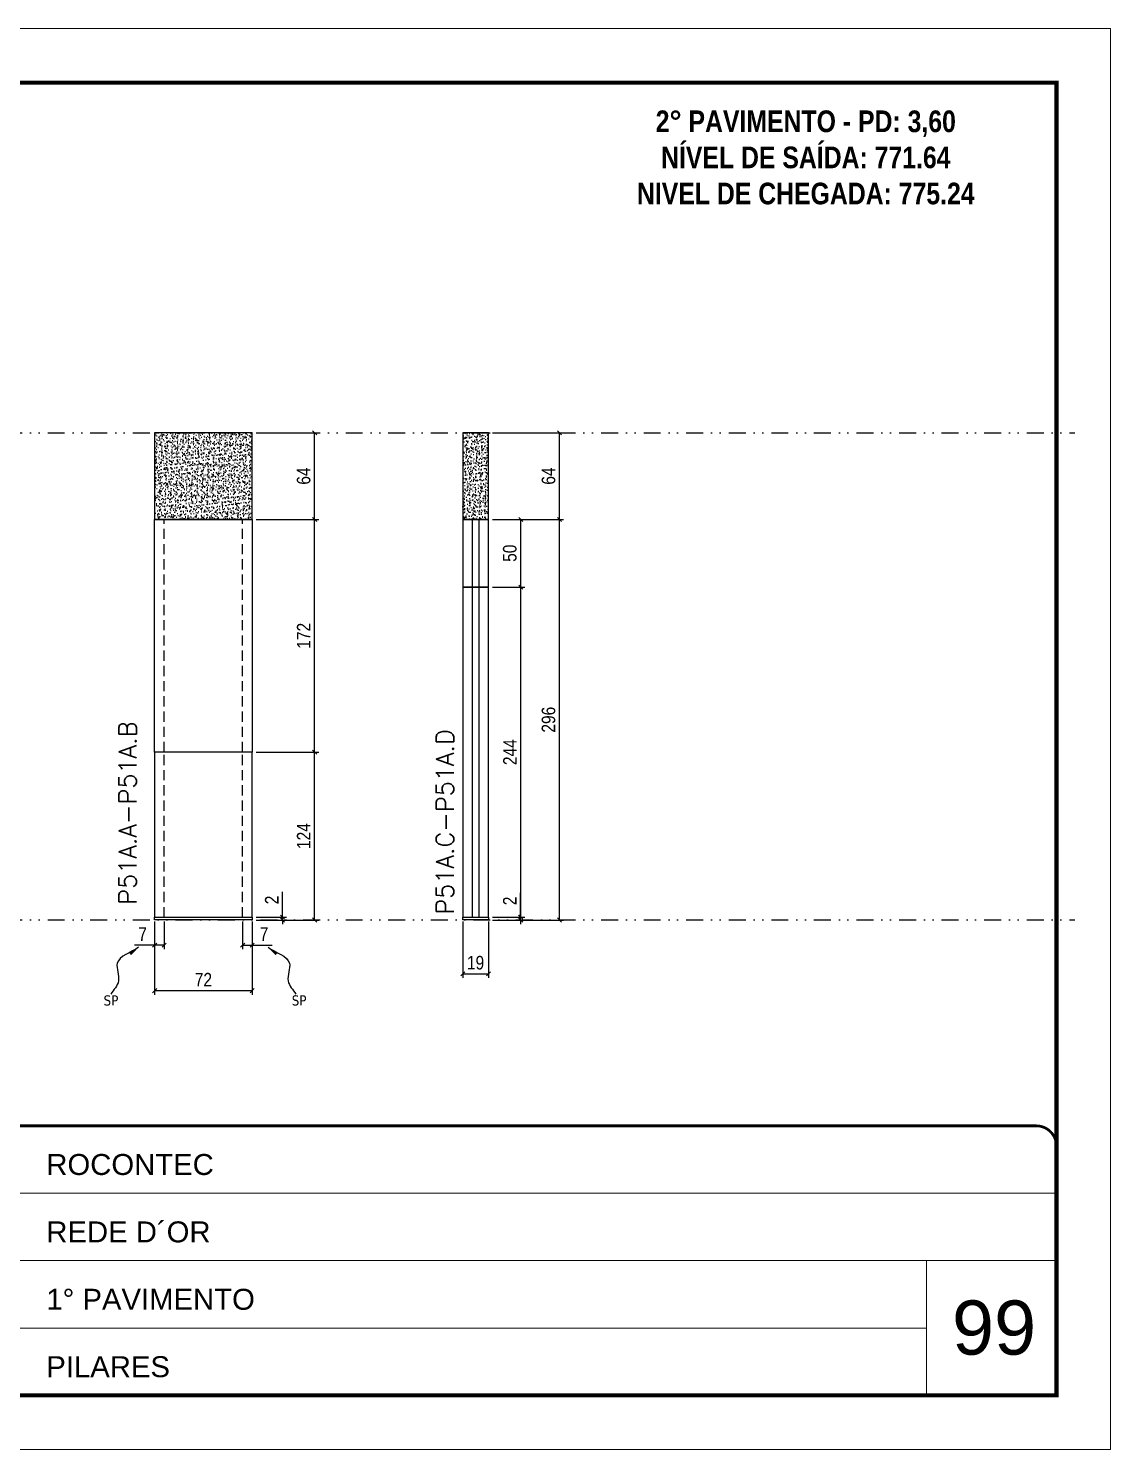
# Model space of a CAD drawing. Extents: x 2949 to 9203, y -16089 to 12527.
# Drawn here: x 6805 to 7604, y -16089 to -15039 of the extents above; entities that cross this region are included whole.
import ezdxf

# ---------------------------------------------------------------- set-up
doc = ezdxf.new("R2010")
doc.units = 0
for name, pattern in [('CONTINUO', [0]), ('DASHED', [0.75, 0.5, -0.25]), ('DIVIDE2', [0.625, 0.25, -0.125, 0, -0.125, 0, -0.125]), ('HIDDEN', [0.375, 0.25, -0.125])]:
    doc.linetypes.add(name, pattern=pattern)
for name, color, linetype, lineweight in [('CARIMBO', 255, 'Continuous', 9), ('Folhas', 255, 'Continuous', 9), ('SARRAFO DE PRESSAO', 251, 'DASHED', 9), ('Texto Seção', 7, 'Continuous', 15)]:
    doc.layers.add(name, color=color, linetype=linetype, lineweight=lineweight)
for name, color, linetype in [('COTA', 241, 'Continuous'), ('NOMENCLATURA', 7, 'Continuous'), ('Nível', 160, 'Continuous'), ('Painéis', 200, 'Continuous'), ('SARR_2.2x7', 40, 'Continuous'), ('Sarrafo de Pressão', 42, 'HIDDEN'), ('texto', 7, 'Continuous')]:
    doc.layers.add(name, color=color, linetype=linetype)
doc.styles.add('ARIAL', font='arial.ttf')
doc.styles.add('COTA TECNICA', font='techl___.ttf', dxfattribs={"height": 10})
doc.styles.add('COTA TECNICA-50', font='techl___.ttf', dxfattribs={"height": 10})
doc.styles.add('REGUA-120', font='ROMANS.shx', dxfattribs={"height": 15})
doc.styles.add('ROMANC', font='techb___.ttf', dxfattribs={"height": 2.5})
doc.styles.get("Standard").update_dxf_attribs({"font": 'arial.ttf'})
doc.dimstyles.new('COTA PAINEL-50', dxfattribs={"dimtxt": 10, "dimasz": 3, "dimexe": 3, "dimexo": 3, "dimgap": 3, "dimtad": 1, "dimdec": 1, "dimzin": 12, "dimdsep": 46, "dimtxsty": 'COTA TECNICA-50', "dimblk1": 'OBLIQUE', "dimblk2": 'OBLIQUE', "dimsah": 1, "dimcen": 0.9, "dimclrd": 4, "dimclre": 4, "dimclrt": 240, "dimadec": 1, "dimazin": 3, "dimtfac": 1, "dimtdec": 1, "dimtmove": 0, "dimatfit": 3, "dimfxl": 1, "dimtolj": 1, "dimtzin": 12, "dimarcsym": 0})
doc.dimstyles.new('PAINEL', dxfattribs={"dimtxt": 10, "dimasz": 3, "dimexe": 3, "dimexo": 3, "dimgap": 3, "dimtad": 1, "dimdec": 1, "dimzin": 12, "dimdsep": 46, "dimtxsty": 'COTA TECNICA', "dimblk1": 'OBLIQUE', "dimblk2": 'OBLIQUE', "dimsah": 1, "dimcen": 0.9, "dimclrd": 4, "dimclre": 4, "dimclrt": 240, "dimadec": 1, "dimazin": 3, "dimtfac": 1, "dimtdec": 1, "dimtmove": 0, "dimatfit": 3, "dimfxl": 1, "dimtolj": 1, "dimtzin": 12, "dimarcsym": 0})
doc.dimstyles.get("Standard").update_dxf_attribs({"dimtxt": 0.18, "dimasz": 0.18, "dimexe": 0.18, "dimexo": 0.0625, "dimgap": 0.09, "dimtad": 0, "dimtih": 1, "dimtoh": 1, "dimdec": 4, "dimzin": 0, "dimdsep": 46, "dimtxsty": 'Standard', "dimcen": 0.09, "dimadec": 0, "dimazin": 0, "dimtfac": 1, "dimtdec": 4, "dimtofl": 0, "dimtmove": 0, "dimatfit": 3, "dimfxl": 1, "dimtolj": 1, "dimtzin": 0, "dimarcsym": 0})

# ---------------------------------------------------------------- blocks, each defined once
blk = doc.blocks.new('9999999999')
at = {"color": 30, "linetype": 'CONTINUO'}
for p, q in [((98564.6, 34379.6), (99584, 34379.6)), ((98564.6, 34329.8), (99488, 34329.8)), ((99584, 34329.8), (99488, 34329.8)), ((99488, 34329.8), (99488, 34230.2)), ((98564.6, 34280), (99488, 34280))]:
    blk.add_line(p, q, dxfattribs=at)
at = {"color": 30, "linetype": 'CONTINUO', "const_width": 2}
blk.add_lwpolyline([(99584, 34230.2), (99584, 34414.4, 0.414214), (99569, 34429.4), (98229, 34429.4, 0.414214), (98214, 34414.4), (98214, 34245.2, 0.414214), (98229, 34230.2), (99584, 34230.2)], format="xyb", dxfattribs=at)
at = {"layer": 'Folhas'}
blk.add_lwpolyline([(98139, 34190.2), (99624, 34190.2), (99624, 35240.2), (98139, 35240.2)], close=True, dxfattribs=at)
at = {"layer": 'Folhas', "color": 30, "const_width": 3}
blk.add_lwpolyline([(98214, 34230.2), (99584, 34230.2), (99584, 35200.2), (98214, 35200.2)], close=True, dxfattribs=at)
at = {"color": 7, "linetype": 'Continuous', "ltscale": 5, "style": 'ARIAL'}
for s, height, p in [('ROCONTEC', 15.48, (98837.7, 34393.1)), ('REDE D´OR', 15.48, (98837.7, 34343.3)), ('1° PAVIMENTO', 15.483, (98837.7, 34293.5)), ('PILARES', 15.48, (98837.7, 34243.7))]:
    blk.add_text(s, height=height, dxfattribs=at).set_placement(p)
blk = doc.blocks.new('_Oblique')
at = {"color": 0, "linetype": 'ByBlock', "lineweight": -2}
blk.add_line((-0.5, -0.5), (0.5, 0.5), dxfattribs=at)
blk = doc.blocks.new('*D3450')
at = {"layer": 'COTA', "color": 4, "lineweight": -2, "transparency": 16777216}
for p, q in [((6897.8, -15698.8), (6897.8, -15753)), ((6969.8, -15698.8), (6969.8, -15753)), ((6897.8, -15750), (6969.8, -15750))]:
    blk.add_line(p, q, dxfattribs=at)
at = {"layer": 'Defpoints', "color": 0, "transparency": 16777216}
for p in [(6897.8, -15695.8), (6969.8, -15695.8), (6969.8, -15750)]:
    blk.add_point(p, dxfattribs=at)
at = {"layer": 'COTA', "color": 4, "lineweight": -2, "transparency": 16777216, "xscale": 3, "yscale": 3, "zscale": 3, "rotation": 180}
blk.add_blockref('_Oblique', (6897.8, -15750), dxfattribs=at)
at = {"layer": 'COTA', "color": 4, "lineweight": -2, "transparency": 16777216, "xscale": 3, "yscale": 3, "zscale": 3}
blk.add_blockref('_Oblique', (6969.8, -15750), dxfattribs=at)
at = {"layer": 'COTA', "color": 240, "transparency": 16777216, "insert": (6933.8, -15741.9), "char_height": 10, "attachment_point": 5, "style": 'COTA TECNICA'}
blk.add_mtext('\\A1;72', dxfattribs=at)
blk = doc.blocks.new('*D3451')
at = {"layer": 'COTA', "color": 4, "lineweight": -2, "transparency": 16777216}
for p, q in [((6972.8, -15573.8), (7019, -15573.8)), ((7016, -15697.8), (7016, -15573.8)), ((6972.8, -15697.8), (7019, -15697.8))]:
    blk.add_line(p, q, dxfattribs=at)
at = {"layer": 'Defpoints', "color": 0, "transparency": 16777216}
for p in [(6969.8, -15573.8), (7016, -15573.8), (6969.8, -15697.8)]:
    blk.add_point(p, dxfattribs=at)
at = {"layer": 'COTA', "color": 4, "lineweight": -2, "transparency": 16777216, "xscale": 3, "yscale": 3, "zscale": 3}
for p, rotation in [((7016, -15573.8), 90), ((7016, -15697.8), 270)]:
    blk.add_blockref('_Oblique', p, dxfattribs=dict(at, rotation=rotation))
at = {"layer": 'COTA', "color": 240, "transparency": 16777216, "insert": (7007.9, -15635.8), "char_height": 10, "attachment_point": 5, "rotation": 90, "style": 'COTA TECNICA-50'}
blk.add_mtext('\\A1;124', dxfattribs=at)
blk = doc.blocks.new('*D3452')
at = {"layer": 'COTA', "color": 4, "lineweight": -2, "transparency": 16777216}
for p, q in [((6992.3, -15695.8), (6992.3, -15677)), ((6972.8, -15695.8), (6995.3, -15695.8)), ((6992.3, -15697.8), (6992.3, -15695.8)), ((6972.8, -15697.8), (6995.3, -15697.8)), ((6992.3, -15697.8), (6992.3, -15700.8))]:
    blk.add_line(p, q, dxfattribs=at)
at = {"layer": 'Defpoints', "color": 0, "transparency": 16777216}
for p in [(6969.8, -15695.8), (6969.8, -15697.8), (6992.3, -15697.8)]:
    blk.add_point(p, dxfattribs=at)
at = {"layer": 'COTA', "color": 4, "lineweight": -2, "transparency": 16777216, "xscale": 3, "yscale": 3, "zscale": 3}
for p, rotation in [((6992.3, -15695.8), 270), ((6992.3, -15697.8), 90)]:
    blk.add_blockref('_Oblique', p, dxfattribs=dict(at, rotation=rotation))
at = {"layer": 'COTA', "color": 240, "transparency": 16777216, "insert": (6984.3, -15683), "char_height": 10, "attachment_point": 5, "rotation": 90, "style": 'COTA TECNICA-50'}
blk.add_mtext('\\A1;2', dxfattribs=at)
blk = doc.blocks.new('*D3453')
at = {"layer": 'COTA', "color": 4, "lineweight": -2, "transparency": 16777216}
for p, q in [((6897.8, -15700.8), (6897.8, -15719.3)), ((6904.8, -15698.8), (6904.8, -15719.3)), ((6897.8, -15716.3), (6883, -15716.3)), ((6904.8, -15716.3), (6897.8, -15716.3))]:
    blk.add_line(p, q, dxfattribs=at)
at = {"layer": 'Defpoints', "color": 0, "transparency": 16777216}
for p in [(6904.8, -15695.8), (6897.8, -15697.8), (6897.8, -15716.3)]:
    blk.add_point(p, dxfattribs=at)
at = {"layer": 'COTA', "color": 4, "lineweight": -2, "transparency": 16777216, "xscale": 3, "yscale": 3, "zscale": 3, "rotation": 180}
blk.add_blockref('_Oblique', (6897.8, -15716.3), dxfattribs=at)
at = {"layer": 'COTA', "color": 4, "lineweight": -2, "transparency": 16777216, "xscale": 3, "yscale": 3, "zscale": 3}
blk.add_blockref('_Oblique', (6904.8, -15716.3), dxfattribs=at)
at = {"layer": 'COTA', "color": 240, "transparency": 16777216, "insert": (6888.9, -15708.2), "char_height": 10, "attachment_point": 5, "style": 'COTA TECNICA-50'}
blk.add_mtext('\\A1;7', dxfattribs=at)
blk = doc.blocks.new('*D3454')
at = {"layer": 'COTA', "color": 4, "lineweight": -2, "transparency": 16777216}
for p, q in [((6962.8, -15698.8), (6962.8, -15719.3)), ((6969.8, -15700.8), (6969.8, -15719.3)), ((6962.8, -15716.3), (6969.8, -15716.3)), ((6969.8, -15716.3), (6984.5, -15716.3))]:
    blk.add_line(p, q, dxfattribs=at)
at = {"layer": 'Defpoints', "color": 0, "transparency": 16777216}
for p in [(6962.8, -15695.8), (6969.8, -15697.8), (6969.8, -15716.3)]:
    blk.add_point(p, dxfattribs=at)
at = {"layer": 'COTA', "color": 4, "lineweight": -2, "transparency": 16777216, "xscale": 3, "yscale": 3, "zscale": 3, "rotation": 180}
blk.add_blockref('_Oblique', (6962.8, -15716.3), dxfattribs=at)
at = {"layer": 'COTA', "color": 4, "lineweight": -2, "transparency": 16777216, "xscale": 3, "yscale": 3, "zscale": 3}
blk.add_blockref('_Oblique', (6969.8, -15716.3), dxfattribs=at)
at = {"layer": 'COTA', "color": 240, "transparency": 16777216, "insert": (6978.6, -15708.2), "char_height": 10, "attachment_point": 5, "style": 'COTA TECNICA-50'}
blk.add_mtext('\\A1;7', dxfattribs=at)
blk = doc.blocks.new('*D3455')
at = {"layer": 'COTA', "color": 4, "lineweight": -2, "transparency": 16777216}
for p, q in [((7147.4, -15451.8), (7171.3, -15451.8)), ((7168.3, -15695.8), (7168.3, -15451.8)), ((7147.4, -15695.8), (7171.3, -15695.8))]:
    blk.add_line(p, q, dxfattribs=at)
at = {"layer": 'Defpoints', "color": 0, "transparency": 16777216}
for p in [(7144.4, -15451.8), (7168.3, -15451.8), (7144.4, -15695.8)]:
    blk.add_point(p, dxfattribs=at)
at = {"layer": 'COTA', "color": 4, "lineweight": -2, "transparency": 16777216, "xscale": 3, "yscale": 3, "zscale": 3}
for p, rotation in [((7168.3, -15451.8), 90), ((7168.3, -15695.8), 270)]:
    blk.add_blockref('_Oblique', p, dxfattribs=dict(at, rotation=rotation))
at = {"layer": 'COTA', "color": 240, "transparency": 16777216, "insert": (7160.3, -15573.8), "char_height": 10, "attachment_point": 5, "rotation": 90, "style": 'COTA TECNICA'}
blk.add_mtext('\\A1;244', dxfattribs=at)
blk = doc.blocks.new('*D3456')
at = {"layer": 'COTA', "color": 4, "lineweight": -2, "transparency": 16777216}
for p, q in [((7147.4, -15337.8), (7199.9, -15337.8)), ((7196.9, -15401.8), (7196.9, -15337.8)), ((7147.4, -15401.8), (7199.9, -15401.8))]:
    blk.add_line(p, q, dxfattribs=at)
at = {"layer": 'Defpoints', "color": 0, "transparency": 16777216}
for p in [(7144.4, -15337.8), (7196.9, -15337.8), (7144.4, -15401.8)]:
    blk.add_point(p, dxfattribs=at)
at = {"layer": 'COTA', "color": 4, "lineweight": -2, "transparency": 16777216, "xscale": 3, "yscale": 3, "zscale": 3}
for p, rotation in [((7196.9, -15337.8), 90), ((7196.9, -15401.8), 270)]:
    blk.add_blockref('_Oblique', p, dxfattribs=dict(at, rotation=rotation))
at = {"layer": 'COTA', "color": 240, "transparency": 16777216, "insert": (7188.8, -15369.8), "char_height": 10, "attachment_point": 5, "rotation": 90, "style": 'COTA TECNICA'}
blk.add_mtext('\\A1;64', dxfattribs=at)
blk = doc.blocks.new('*D3457')
at = {"layer": 'COTA', "color": 4, "lineweight": -2, "transparency": 16777216}
for p, q in [((7125.4, -15698.8), (7125.4, -15740.5)), ((7144.4, -15698.8), (7144.4, -15740.5)), ((7125.4, -15737.5), (7144.4, -15737.5))]:
    blk.add_line(p, q, dxfattribs=at)
at = {"layer": 'Defpoints', "color": 0, "transparency": 16777216}
for p in [(7125.4, -15695.8), (7144.4, -15695.8), (7144.4, -15737.5)]:
    blk.add_point(p, dxfattribs=at)
at = {"layer": 'COTA', "color": 4, "lineweight": -2, "transparency": 16777216, "xscale": 3, "yscale": 3, "zscale": 3, "rotation": 180}
blk.add_blockref('_Oblique', (7125.4, -15737.5), dxfattribs=at)
at = {"layer": 'COTA', "color": 4, "lineweight": -2, "transparency": 16777216, "xscale": 3, "yscale": 3, "zscale": 3}
blk.add_blockref('_Oblique', (7144.4, -15737.5), dxfattribs=at)
at = {"layer": 'COTA', "color": 240, "transparency": 16777216, "insert": (7134.9, -15729.4), "char_height": 10, "attachment_point": 5, "style": 'COTA TECNICA'}
blk.add_mtext('\\A1;19', dxfattribs=at)
blk = doc.blocks.new('*D3470')
at = {"layer": 'COTA', "color": 4, "linetype": 'ByBlock', "lineweight": -2, "transparency": 16777216}
for p, q in [((7147.4, -15401.8), (7171.3, -15401.8)), ((7168.3, -15451.8), (7168.3, -15401.8)), ((7147.4, -15451.8), (7171.3, -15451.8))]:
    blk.add_line(p, q, dxfattribs=at)
at = {"layer": 'Defpoints', "color": 0, "linetype": 'ByBlock', "transparency": 16777216}
for p in [(7144.4, -15401.8), (7168.3, -15401.8), (7144.4, -15451.8)]:
    blk.add_point(p, dxfattribs=at)
at = {"layer": 'COTA', "color": 4, "linetype": 'ByBlock', "lineweight": -2, "transparency": 16777216, "xscale": 3, "yscale": 3, "zscale": 3}
for p, rotation in [((7168.3, -15401.8), 90), ((7168.3, -15451.8), 270)]:
    blk.add_blockref('_Oblique', p, dxfattribs=dict(at, rotation=rotation))
at = {"layer": 'COTA', "color": 240, "linetype": 'ByBlock', "transparency": 16777216, "insert": (7160.2, -15426.8), "char_height": 10, "attachment_point": 5, "rotation": 90, "style": 'COTA TECNICA'}
blk.add_mtext('\\A1;50', dxfattribs=at)
blk = doc.blocks.new('*D3458')
at = {"layer": 'COTA', "color": 4, "lineweight": -2, "transparency": 16777216}
for p, q in [((7168.2, -15695.8), (7168.2, -15677.7)), ((7147.4, -15695.8), (7171.2, -15695.8)), ((7168.2, -15697.8), (7168.2, -15695.8)), ((7147.4, -15697.8), (7171.2, -15697.8)), ((7168.2, -15697.8), (7168.2, -15700.8))]:
    blk.add_line(p, q, dxfattribs=at)
at = {"layer": 'Defpoints', "color": 0, "transparency": 16777216}
for p in [(7144.4, -15695.8), (7168.2, -15695.8), (7144.4, -15697.8)]:
    blk.add_point(p, dxfattribs=at)
at = {"layer": 'COTA', "color": 4, "lineweight": -2, "transparency": 16777216, "xscale": 3, "yscale": 3, "zscale": 3}
for p, rotation in [((7168.2, -15695.8), 270), ((7168.2, -15697.8), 90)]:
    blk.add_blockref('_Oblique', p, dxfattribs=dict(at, rotation=rotation))
at = {"layer": 'COTA', "color": 240, "transparency": 16777216, "insert": (7160.2, -15683.7), "char_height": 10, "attachment_point": 5, "rotation": 90, "style": 'COTA TECNICA-50'}
blk.add_mtext('\\A1;2', dxfattribs=at)
blk = doc.blocks.new('*D3461')
at = {"layer": 'COTA', "color": 4, "lineweight": -2, "transparency": 16777216}
for p, q in [((6972.8, -15337.8), (7019, -15337.8)), ((7016, -15401.8), (7016, -15337.8)), ((6972.8, -15401.8), (7019, -15401.8))]:
    blk.add_line(p, q, dxfattribs=at)
at = {"layer": 'Defpoints', "color": 0, "transparency": 16777216}
for p in [(6969.8, -15337.8), (7016, -15337.8), (6969.8, -15401.8)]:
    blk.add_point(p, dxfattribs=at)
at = {"layer": 'COTA', "color": 4, "lineweight": -2, "transparency": 16777216, "xscale": 3, "yscale": 3, "zscale": 3}
for p, rotation in [((7016, -15337.8), 90), ((7016, -15401.8), 270)]:
    blk.add_blockref('_Oblique', p, dxfattribs=dict(at, rotation=rotation))
at = {"layer": 'COTA', "color": 240, "transparency": 16777216, "insert": (7007.9, -15369.8), "char_height": 10, "attachment_point": 5, "rotation": 90, "style": 'COTA TECNICA'}
blk.add_mtext('\\A1;64', dxfattribs=at)
blk = doc.blocks.new('*D3472')
at = {"layer": 'COTA', "color": 4, "linetype": 'ByBlock', "lineweight": -2, "transparency": 16777216}
for p, q in [((6972.8, -15401.8), (7019, -15401.8)), ((7016, -15573.8), (7016, -15401.8)), ((6972.8, -15573.8), (7019, -15573.8))]:
    blk.add_line(p, q, dxfattribs=at)
at = {"layer": 'Defpoints', "color": 0, "linetype": 'ByBlock', "transparency": 16777216}
for p in [(6969.8, -15401.8), (7016, -15401.8), (6969.8, -15573.8)]:
    blk.add_point(p, dxfattribs=at)
at = {"layer": 'COTA', "color": 4, "linetype": 'ByBlock', "lineweight": -2, "transparency": 16777216, "xscale": 3, "yscale": 3, "zscale": 3}
for p, rotation in [((7016, -15401.8), 90), ((7016, -15573.8), 270)]:
    blk.add_blockref('_Oblique', p, dxfattribs=dict(at, rotation=rotation))
at = {"layer": 'COTA', "color": 240, "linetype": 'ByBlock', "transparency": 16777216, "insert": (7007.9, -15487.8), "char_height": 10, "attachment_point": 5, "rotation": 90, "style": 'COTA TECNICA'}
blk.add_mtext('\\A1;172', dxfattribs=at)
blk = doc.blocks.new('*D3473')
at = {"layer": 'COTA', "color": 4, "lineweight": -2, "transparency": 16777216}
for p, q in [((7147.4, -15401.8), (7199.9, -15401.8)), ((7196.9, -15697.8), (7196.9, -15401.8)), ((7147.4, -15697.8), (7199.9, -15697.8))]:
    blk.add_line(p, q, dxfattribs=at)
at = {"layer": 'Defpoints', "color": 0, "transparency": 16777216}
for p in [(7144.4, -15401.8), (7196.9, -15401.8), (7144.4, -15697.8)]:
    blk.add_point(p, dxfattribs=at)
at = {"layer": 'COTA', "color": 4, "lineweight": -2, "transparency": 16777216, "xscale": 3, "yscale": 3, "zscale": 3}
for p, rotation in [((7196.9, -15401.8), 90), ((7196.9, -15697.8), 270)]:
    blk.add_blockref('_Oblique', p, dxfattribs=dict(at, rotation=rotation))
at = {"layer": 'COTA', "color": 240, "transparency": 16777216, "insert": (7188.8, -15549.8), "char_height": 10, "attachment_point": 5, "rotation": 90, "style": 'COTA TECNICA-50'}
blk.add_mtext('\\A1;296', dxfattribs=at)

msp = doc.modelspace()

# ---------------------------------------------------------------- hatches: boundary and pattern name
at = {"layer": 'COTA', "linetype": 'ByBlock'}
h = msp.add_hatch(dxfattribs=at)
h.set_pattern_fill('AR-CONC', color=256, scale=0.03)
h.set_pattern_definition([(50, (-124205.3295, -42240.0473), (5.46554007, -0.47817257), [0.5715, -6.2865]), (355, (-124205.3295, -42240.0473), (-1.05730264, 5.73170536), [0.4572, -5.02921753]), (100.4514447, (-124204.874, -42240.087), (4.40823741, 5.25353256), [0.48570026, -5.34270734]), (46.1842, (-124205.3295, -42238.5233), (8.13237123, -1.26126984), [0.85725, -9.42975]), (96.6355576, (-124204.652, -42238.6285), (7.122124, 7.42278374), [0.7285507, -8.01406824]), (351.184151, (-124205.3295, -42238.523), (7.122124, 7.42278374), [0.685799, -7.54379196]), (21, (-124204.5675, -42238.9043), (4.54843174, -3.06795595), [0.5715, -6.2865]), (326, (-124204.5675, -42238.9043), (1.85406085, 5.52563898), [0.4572, -5.0292]), (71.451445, (-124204.1885, -42239.16), (6.40249258, 2.45768307), [0.48570026, -5.34269813]), (37.5, (-124205.3295, -42240.0473), (0.092658098, 2.536651166), [0, -4.96824, 0, -5.1054, 0, -5.04825]), (7.5, (-124205.3295, -42240.0473), (2.004589875, 3.005417245), [0, -2.91084, 0, -4.85394, 0, -1.92405]), (327.5, (-124207.0288, -42240.0473), (4.067717855, -0.17186232), [0, -1.905, 0, -5.9436, 0, -7.8867]), (317.5, (-124207.7908, -42240.0473), (4.44387544, 0.76279473), [0, -2.4765, 0, -3.94716, 0, -5.6007])])
h.paths.add_polyline_path([(6897.75, -15401.78), (6969.75, -15401.78), (6969.75, -15337.78), (6897.75, -15337.78)])
h = msp.add_hatch(dxfattribs=at)
h.set_pattern_fill('AR-CONC', color=256, scale=0.03)
h.set_pattern_definition([(50, (-124488.621, -42215.0473), (5.46554007, -0.47817257), [0.5715, -6.2865]), (355, (-124488.621, -42215.0473), (-1.05730264, 5.73170536), [0.4572, -5.02921753]), (100.4514447, (-124488.1656, -42215.087), (4.40823741, 5.25353256), [0.48570026, -5.34270734]), (46.1842, (-124488.621, -42213.5233), (8.13237123, -1.26126984), [0.85725, -9.42975]), (96.6355576, (-124487.9434, -42213.6285), (7.122124, 7.42278374), [0.7285507, -8.01406824]), (351.184151, (-124488.621, -42213.523), (7.122124, 7.42278374), [0.685799, -7.54379196]), (21, (-124487.859, -42213.9043), (4.54843174, -3.06795595), [0.5715, -6.2865]), (326, (-124487.859, -42213.9043), (1.85406085, 5.52563898), [0.4572, -5.0292]), (71.451445, (-124487.48, -42214.16), (6.40249258, 2.45768307), [0.48570026, -5.34269813]), (37.5, (-124488.6211, -42215.0473), (0.092658098, 2.536651166), [0, -4.96824, 0, -5.1054, 0, -5.04825]), (7.5, (-124488.621, -42215.0473), (2.004589875, 3.005417245), [0, -2.91084, 0, -4.85394, 0, -1.92405]), (327.5, (-124490.3204, -42215.0473), (4.067717855, -0.17186232), [0, -1.905, 0, -5.9436, 0, -7.8867]), (317.5, (-124491.0824, -42215.0473), (4.44387544, 0.76279473), [0, -2.4765, 0, -3.94716, 0, -5.6007])])
h.paths.add_polyline_path([(7125.41, -15401.81), (7144.41, -15401.81), (7144.41, -15337.78), (7125.41, -15337.78)])

# ---------------------------------------------------------------- linework, layer by layer
for points in [[(6897.75, -15401.78), (6969.75, -15401.78), (6969.75, -15337.78), (6897.75, -15337.78)], [(7125.41, -15401.81), (7144.41, -15401.81), (7144.41, -15337.78), (7125.41, -15337.78)]]:
    msp.add_lwpolyline(points, close=True, dxfattribs=at)
at = {"layer": 'Nível', "color": 4, "linetype": 'DIVIDE2', "ltscale": 50}
for p, q in [((6567.19, -15337.78), (7577.53, -15337.78)), ((6567.19, -15697.78), (7577.53, -15697.78))]:
    msp.add_line(p, q, dxfattribs=at)
at = {"layer": 'Painéis'}
for p, q in [((6897.75, -15401.78), (6969.75, -15401.78)), ((7125.41, -15695.78), (7144.41, -15695.78)), ((7125.41, -15697.78), (7125.41, -15695.78)), ((7144.41, -15695.78), (7144.41, -15697.78)), ((7144.41, -15697.78), (7125.41, -15697.78))]:
    msp.add_line(p, q, dxfattribs=at)
for points in [[(6969.75, -15573.78), (6897.75, -15573.78), (6897.75, -15401.78), (6969.75, -15401.78)], [(6897.75, -15401.78), (6969.75, -15401.78), (6969.75, -15401.78), (6897.75, -15401.78)], [(7125.41, -15451.81), (7144.41, -15451.81), (7144.41, -15401.81), (7125.41, -15401.81)], [(7125.41, -15695.78), (7144.41, -15695.78), (7144.41, -15451.81), (7125.41, -15451.81)], [(6897.75, -15695.78), (6969.75, -15695.78), (6969.75, -15573.78), (6897.75, -15573.78)], [(6897.75, -15695.78), (6969.75, -15695.78), (6969.75, -15697.78), (6897.75, -15697.78)]]:
    msp.add_lwpolyline(points, close=True, dxfattribs=at)
at = {"layer": 'SARR_2.2x7'}
for p, q in [((7132.41, -15401.81), (7132.41, -15695.78)), ((7137.41, -15401.81), (7137.41, -15695.78))]:
    msp.add_line(p, q, dxfattribs=at)
at = {"layer": 'Sarrafo de Pressão', "ltscale": 30}
for p, q in [((6904.75, -15573.78), (6904.75, -15401.78)), ((6962.75, -15573.78), (6962.75, -15401.78)), ((6904.75, -15695.78), (6904.75, -15573.78)), ((6962.75, -15695.78), (6962.75, -15573.78))]:
    msp.add_line(p, q, dxfattribs=at)

# ---------------------------------------------------------------- block references
at = {"layer": 'SARRAFO DE PRESSAO', "color": 6, "linetype": 'ByBlock'}
msp.add_blockref('9999999999', (-92019.94, -50279.27), dxfattribs=at)

# ---------------------------------------------------------------- texts
at = {"layer": 'CARIMBO', "style": 'ARIAL'}
msp.add_text('99', height=40, dxfattribs=at).set_placement((7486.89, -16018.92))
at = {"layer": 'NOMENCLATURA', "color": 2, "insert": (7378.86, -15073.01), "char_height": 16, "attachment_point": 2, "style": 'ROMANC'}
msp.add_mtext_dynamic_manual_height_columns('\\P2° PAVIMENTO - PD: 3,60\\PNÍVEL DE SAÍDA: 771.64\\PNIVEL DE CHEGADA: 775.24', width=300.2766, gutter_width=1, heights=[0], dxfattribs=at)
at = {"layer": 'texto', "color": 0, "char_height": 7.5, "attachment_point": 5}
for insert in [(6865.51, -15757.28), (7004.53, -15757.28)]:
    msp.add_mtext('{\\fTahoma|b0|i0|c0|p34;\\C4;SP}', dxfattribs=dict(at, insert=insert))
at = {"layer": 'Texto Seção', "char_height": 13, "width": 285.3299, "attachment_point": 7, "rotation": 90, "style": 'REGUA-120'}
for s, insert in [('P51A.A-P51A.B', (6884.28, -15686.53)), ('P51A.C-P51A.D', (7118.76, -15693.86))]:
    msp.add_mtext(s, dxfattribs=dict(at, insert=insert))

# ---------------------------------------------------------------- dimensions: what is measured, and where the dimension line sits
at = {"layer": 'COTA'}
for base, p1, p2, picture, middle in [((7015.99, -15337.78), (6969.75, -15401.78), (6969.75, -15337.78), '*D3461', (7007.89, -15369.78)), ((7196.9, -15337.78), (7144.41, -15401.81), (7144.41, -15337.78), '*D3456', (7188.79, -15369.8)), ((7168.35, -15451.81), (7144.41, -15695.78), (7144.41, -15451.81), '*D3455', (7160.28, -15573.8))]:
    dim = msp.add_linear_dim(base=base, p1=p1, p2=p2, angle=90, dimstyle='PAINEL', override={"dimarcsym": 2}, dxfattribs=at)
    dim.commit()
    dim.dimension.update_dxf_attribs({"geometry": picture, "text_midpoint": middle})
at = {"layer": 'COTA', "linetype": 'ByBlock'}
for base, p1, p2, picture, middle in [((7015.99, -15401.78), (6969.75, -15573.78), (6969.75, -15401.78), '*D3472', (7007.92, -15487.78)), ((7168.35, -15401.81), (7144.41, -15451.81), (7144.41, -15401.81), '*D3470', (7160.24, -15426.81))]:
    dim = msp.add_linear_dim(base=base, p1=p1, p2=p2, angle=90, dimstyle='PAINEL', dxfattribs=at)
    dim.commit()
    dim.dimension.update_dxf_attribs({"geometry": picture, "text_midpoint": middle})
at = {"layer": 'COTA'}
for base, p1, p2, angle, picture, middle in [((7196.9, -15401.81), (7144.41, -15697.78), (7144.41, -15401.81), 90, '*D3473', (7188.76, -15549.8)), ((7015.99, -15573.78), (6969.75, -15697.78), (6969.75, -15573.78), 90, '*D3451', (7007.92, -15635.78)), ((6897.75, -15716.29), (6904.75, -15695.78), (6897.75, -15697.78), 180, '*D3453', (6888.89, -15708.22))]:
    dim = msp.add_linear_dim(base=base, p1=p1, p2=p2, angle=angle, dimstyle='COTA PAINEL-50', dxfattribs=at)
    dim.commit()
    dim.dimension.update_dxf_attribs({"geometry": picture, "text_midpoint": middle})
for base, p1, p2, picture, middle in [((6992.28, -15697.78), (6969.75, -15695.78), (6969.75, -15697.78), '*D3452', (6992.28, -15683.04)), ((7168.22, -15695.78), (7144.41, -15697.78), (7144.41, -15695.78), '*D3458', (7168.22, -15683.73))]:
    dim = msp.add_linear_dim(base=base, p1=p1, p2=p2, angle=90, dimstyle='COTA PAINEL-50', dxfattribs=at)
    dim.commit()
    dim.dimension.update_dxf_attribs({"geometry": picture, "text_midpoint": middle, "dimtype": 160})
for base, p1, p2, picture, middle in [((6969.75, -15749.96), (6897.75, -15695.78), (6969.75, -15695.78), '*D3450', (6933.75, -15741.89)), ((7144.41, -15737.51), (7125.41, -15695.78), (7144.41, -15695.78), '*D3457', (7134.91, -15729.43))]:
    dim = msp.add_linear_dim(base=base, p1=p1, p2=p2, dimstyle='PAINEL', override={"dimarcsym": 2}, dxfattribs=at)
    dim.commit()
    dim.dimension.update_dxf_attribs({"geometry": picture, "text_midpoint": middle})
dim = msp.add_linear_dim(base=(6969.75, -15716.29), p1=(6962.75, -15695.78), p2=(6969.75, -15697.78), dimstyle='COTA PAINEL-50', dxfattribs=at)
dim.commit()
dim.dimension.update_dxf_attribs({"geometry": '*D3454', "text_midpoint": (6978.62, -15708.22)})

# ---------------------------------------------------------------- leaders
at = {"layer": 'COTA', "path_type": 1}
for points in [[(6885.93, -15717.97), (6870.14, -15729.8), (6871.07, -15742.81), (6865.51, -15752.59)], [(6981.58, -15717.97), (6997.37, -15729.8), (6996.44, -15742.81), (7002, -15752.59)]]:
    msp.add_leader(points, dimstyle='Standard', override={"dimasz": 8}, dxfattribs=at)

doc.saveas('drawing.dxf')
